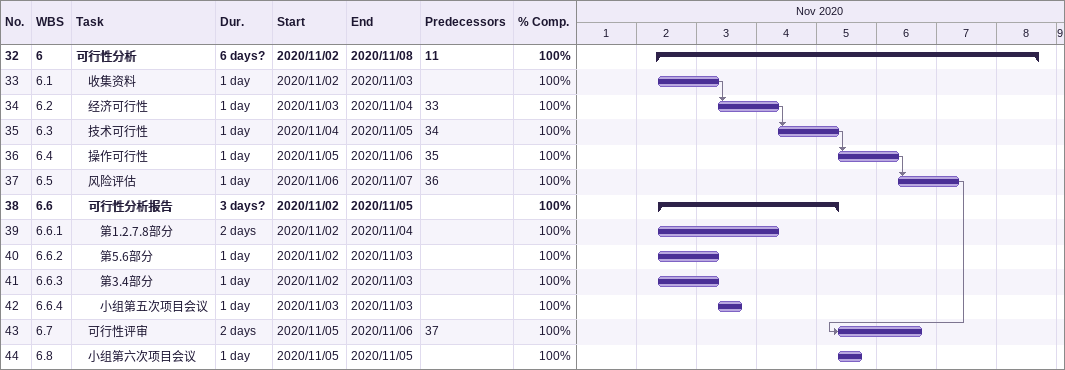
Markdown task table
| ID | WBS | Task | Duration | Start | Finish | Predecessors | % complete |
|---|---|---|---|---|---|---|---|
| 32 | 6 | **可行性分析** | 6d? | 2020-11-02 | 2020-11-08 | 11 | 100 |
| 33 | 6.1 | 收集资料 | 1d | 2020-11-02 | 2020-11-03 |  | 100 |
| 34 | 6.2 | 经济可行性 | 1d | 2020-11-03 | 2020-11-04 | 33 | 100 |
| 35 | 6.3 | 技术可行性 | 1d | 2020-11-04 | 2020-11-05 | 34 | 100 |
| 36 | 6.4 | 操作可行性 | 1d | 2020-11-05 | 2020-11-06 | 35 | 100 |
| 37 | 6.5 | 风险评估 | 1d | 2020-11-06 | 2020-11-07 | 36 | 100 |
| 38 | 6.6 | **可行性分析报告** | 3d? | 2020-11-02 | 2020-11-05 |  | 100 |
| 39 | 6.6.1 | 第1.2.7.8部分 | 2d | 2020-11-02 | 2020-11-04 |  | 100 |
| 40 | 6.6.2 | 第5.6部分 | 1d | 2020-11-02 | 2020-11-03 |  | 100 |
| 41 | 6.6.3 | 第3.4部分 | 1d | 2020-11-02 | 2020-11-03 |  | 100 |
| 42 | 6.6.4 | 小组第五次项目会议 | 1d | 2020-11-03 | 2020-11-03 |  | 100 |
| 43 | 6.7 | 可行性评审 | 2d | 2020-11-05 | 2020-11-06 | 37 | 100 |
| 44 | 6.8 | 小组第六次项目会议 | 1d | 2020-11-05 | 2020-11-05 |  | 100 |
